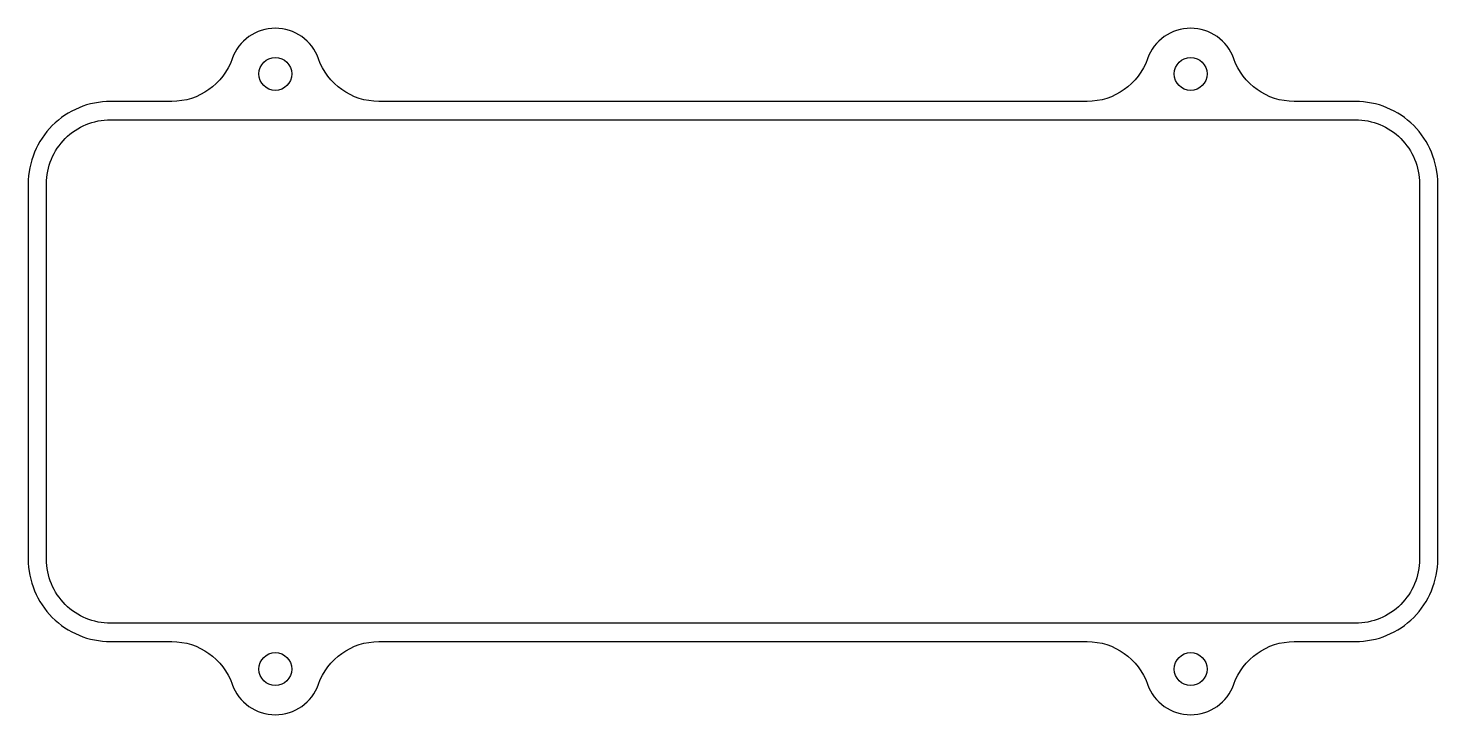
# Model space of a CAD drawing. Header units: millimetres. Extents: x -77 to 77, y -38 to 38.
import ezdxf

# ---------------------------------------------------------------- set-up
doc = ezdxf.new("R2010")
doc.units = ezdxf.units.MM

msp = doc.modelspace()

# ---------------------------------------------------------------- linework, layer by layer
for points in [[(68, -29.5, 0.414214), (77, -20.5), (77, 20.5, 0.414214), (68, 29.5), (61.31, 29.5, -0.317837), (54.71, 34.17, 0.707107), (45.29, 34.17, -0.317837), (38.69, 29.5), (-38.69, 29.5, -0.317837), (-45.29, 34.17, 0.707107), (-54.71, 34.17, -0.317837), (-61.31, 29.5), (-68, 29.5, 0.414214), (-77, 20.5), (-77, -20.5, 0.414214), (-68, -29.5), (-61.31, -29.5, -0.317837), (-54.71, -34.17, 0.707107), (-45.29, -34.17, -0.317837), (-38.69, -29.5), (38.69, -29.5, -0.317837), (45.29, -34.17, 0.707107), (54.71, -34.17, -0.317837), (61.31, -29.5)], [(75, 20.5), (75, -20.5, -0.414214), (68, -27.5), (-68, -27.5, -0.414214), (-75, -20.5), (-75, 20.5, -0.414214), (-68, 27.5), (68, 27.5, -0.414214)]]:
    msp.add_lwpolyline(points, format="xyb", close=True)
for centre in [(-50, 32.5), (50, 32.5), (-50, -32.5), (50, -32.5)]:
    msp.add_circle(centre, 1.8)

doc.saveas('drawing.dxf')
